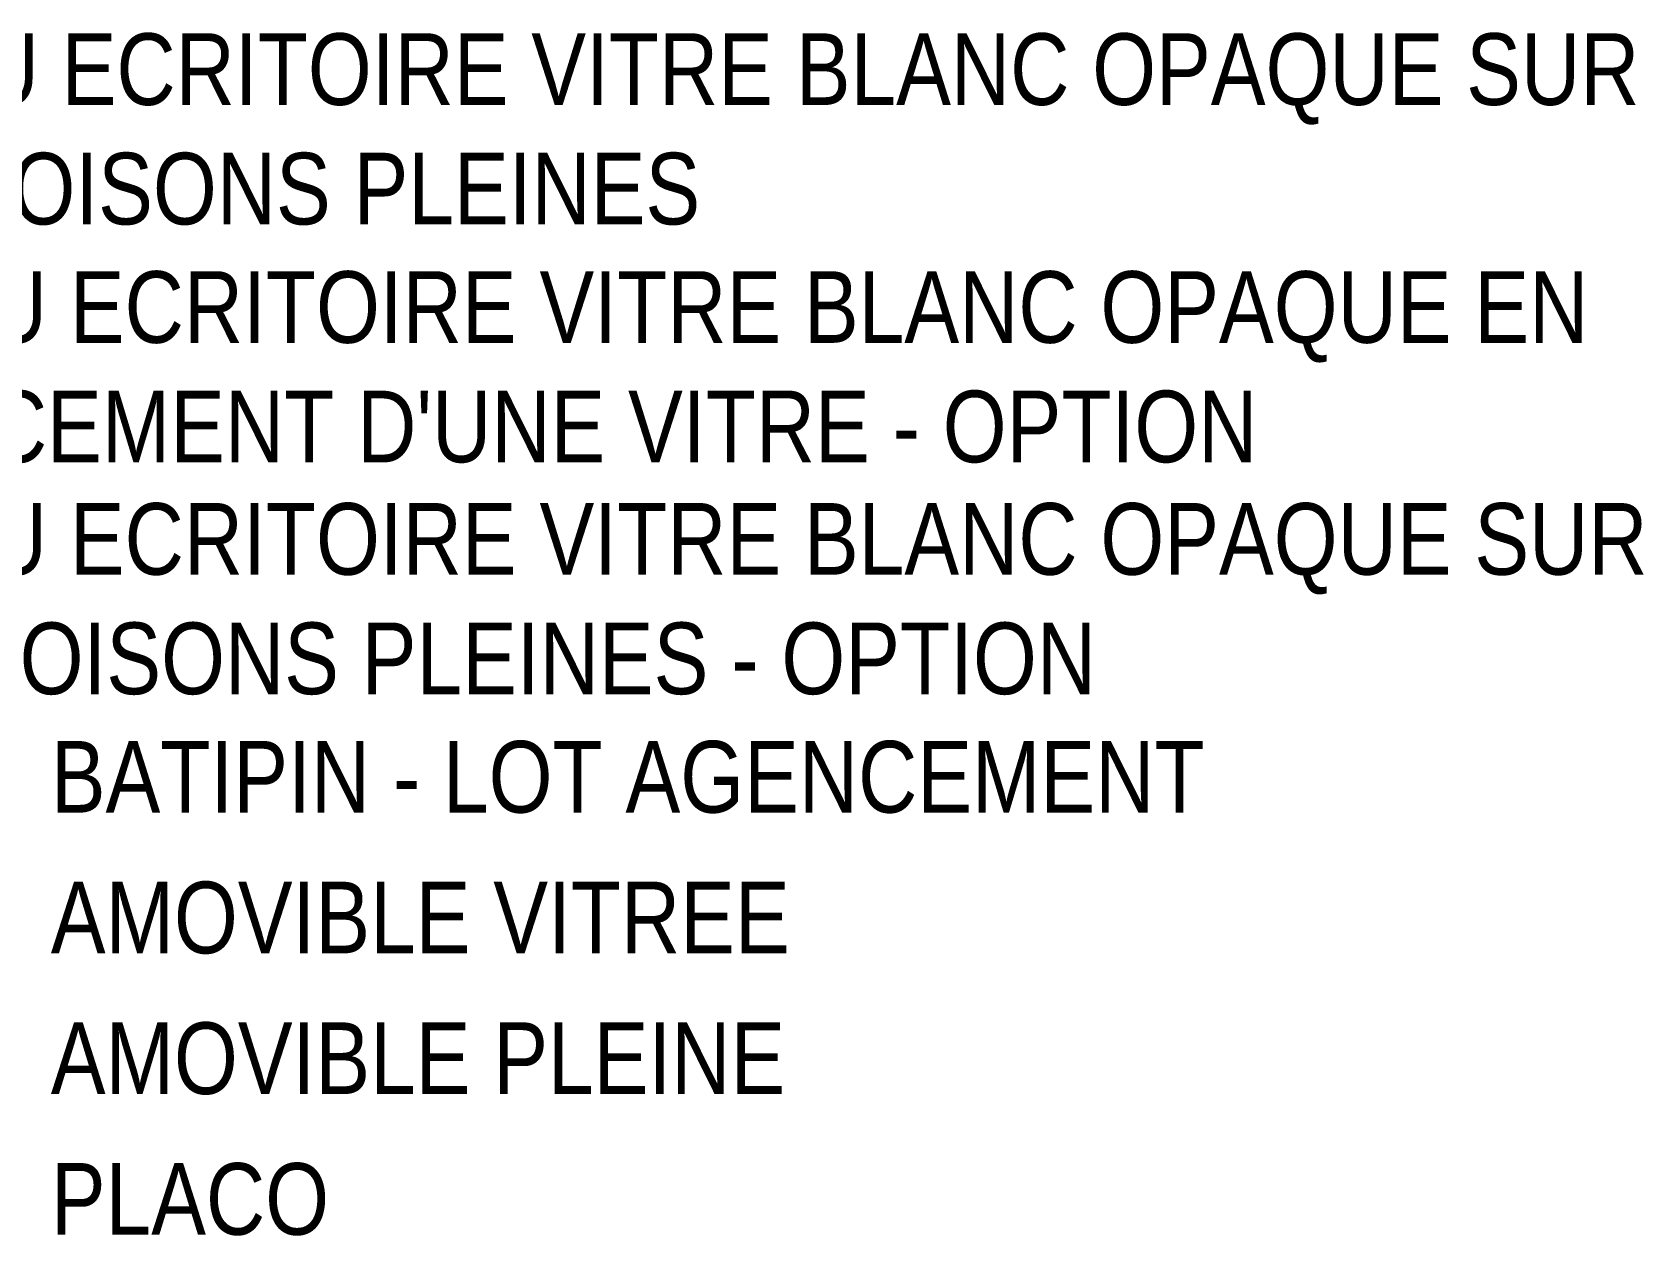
# Model space of a CAD drawing. Extents: x -28.9 to 23.3, y -8.4 to 57.6.
# Drawn here: x 15.3 to 23.31, y -8.41 to -2.42 of the extents above; entities that cross this region are included whole.
import ezdxf

# ---------------------------------------------------------------- set-up
doc = ezdxf.new("R2010")
doc.units = 0
doc.header["$LTSCALE"] = 0.001
doc.layers.add('A-Etiquettes', color=7, linetype='Continuous')
doc.styles.get("Standard").update_dxf_attribs({"font": 'ARIALN.TTF'})

msp = doc.modelspace()

# ---------------------------------------------------------------- texts
at = {"layer": 'A-Etiquettes', "ltscale": 0.1, "char_height": 0.356495, "attachment_point": 1}
for s, width, insert in [('PANNEAU ECRITOIRE VITRE BLANC OPAQUE SUR MURS/CLOISONS PLEINES ', 10.41301, (13.3546, -2.4295)), ("PANNEAU ECRITOIRE VITRE BLANC OPAQUE EN REMPLACEMENT D'UNE VITRE - OPTION           ", 10.047197, (13.3953, -3.6129)), ('PANNEAU ECRITOIRE VITRE BLANC OPAQUE SUR MURS/CLOISONS PLEINES - OPTION ', 10.41301, (13.3953, -4.7664)), ('CLOISON BATIPIN - LOT AGENCEMENT', 7.98684, (13.4361, -5.9499)), ('CLOISON AMOVIBLE VITREE', 7.551165, (13.4361, -6.6499)), ('CLOISON AMOVIBLE PLEINE', 7.551165, (13.4361, -7.3499)), ('CLOISON PLACO', 7.551165, (13.4361, -8.0499)), ('CLOISON PLACO', 7.551165, (13.4361, -8.0499)), ('CLOISON PLACO', 7.551165, (13.4361, -8.0499))]:
    msp.add_mtext_dynamic_manual_height_columns(s, width=width, gutter_width=12.5, heights=[0], dxfattribs=dict(at, insert=insert))

doc.saveas('drawing.dxf')
